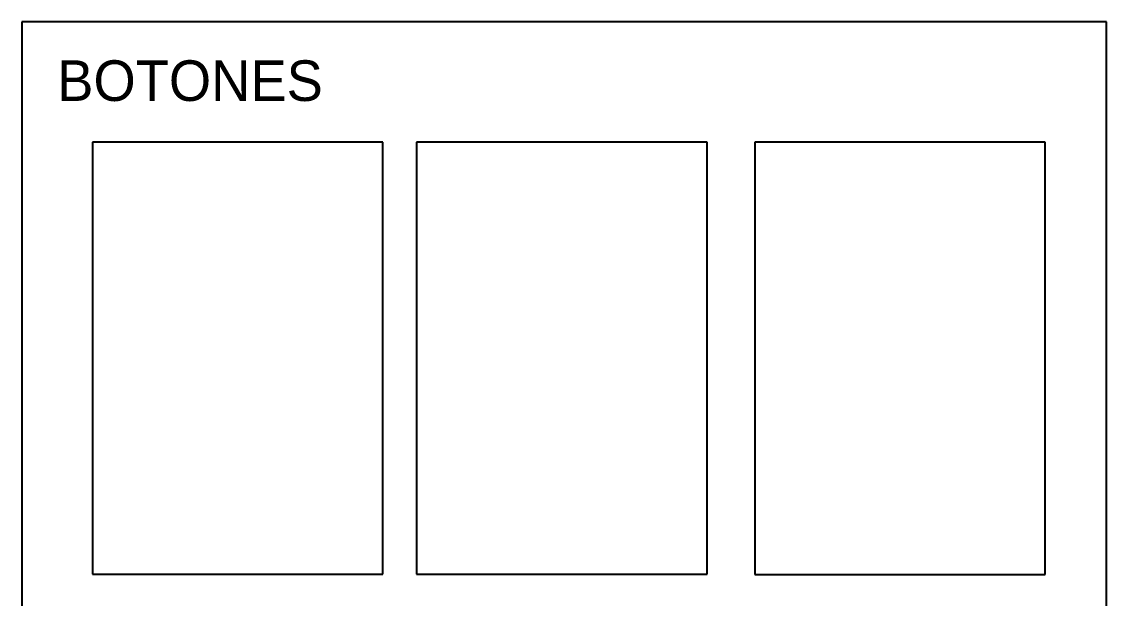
# Model space of a CAD drawing. Header units: metres. Extents: x 151 to 270, y 180 to 223.
# Drawn here: x 166.47 to 167.975, y 210.552 to 211.353 of the extents above; entities that cross this region are included whole.
import ezdxf

# ---------------------------------------------------------------- set-up
doc = ezdxf.new("R2010")
doc.units = ezdxf.units.M
doc.layers.add('1-AREA DE PRODUCCION', color=7, linetype='Continuous')

msp = doc.modelspace()

# ---------------------------------------------------------------- linework, layer by layer
at = {"layer": '1-AREA DE PRODUCCION', "color": 0}
for p, q in [((166.47, 211.3528), (166.47, 209.8528)), ((167.9752, 211.3528), (166.47, 211.3528)), ((167.9752, 209.8528), (167.9752, 211.3528))]:
    msp.add_line(p, q, dxfattribs=at)
at = {"layer": '1-AREA DE PRODUCCION', "color": 0, "lineweight": -2}
for p, q in [((166.968, 211.1858), (166.568, 211.1858)), ((166.568, 211.1858), (166.568, 210.5858)), ((166.968, 211.1858), (166.568, 211.1858)), ((166.568, 211.1858), (166.568, 210.5858)), ((166.9712, 211.1858), (166.5712, 211.1858)), ((166.9712, 211.1858), (166.5712, 211.1858)), ((166.9712, 210.5858), (166.9712, 211.1858)), ((166.9712, 210.5858), (166.9712, 211.1858)), ((167.418, 211.1858), (167.018, 211.1858)), ((167.018, 211.1858), (167.018, 210.5858)), ((167.418, 211.1858), (167.018, 211.1858)), ((167.018, 211.1858), (167.018, 210.5858)), ((167.4212, 211.1858), (167.0212, 211.1858)), ((167.4212, 211.1858), (167.0212, 211.1858)), ((167.4212, 210.5858), (167.4212, 211.1858)), ((167.4212, 210.5858), (167.4212, 211.1858)), ((167.8872, 211.1854), (167.4872, 211.1854)), ((167.4872, 211.1854), (167.4872, 210.5854)), ((167.8872, 211.1854), (167.4872, 211.1854)), ((167.4872, 211.1854), (167.4872, 210.5854)), ((167.8905, 211.1854), (167.4905, 211.1854)), ((167.8905, 211.1854), (167.4905, 211.1854)), ((167.8905, 210.5854), (167.8905, 211.1854)), ((167.8905, 210.5854), (167.8905, 211.1854)), ((166.568, 210.5858), (166.968, 210.5858)), ((166.568, 210.5858), (166.968, 210.5858)), ((166.5712, 210.5858), (166.9712, 210.5858)), ((166.5712, 210.5858), (166.9712, 210.5858)), ((167.018, 210.5858), (167.418, 210.5858)), ((167.018, 210.5858), (167.418, 210.5858)), ((167.0212, 210.5858), (167.4212, 210.5858)), ((167.0212, 210.5858), (167.4212, 210.5858)), ((167.4872, 210.5854), (167.8872, 210.5854)), ((167.4872, 210.5854), (167.8872, 210.5854)), ((167.4905, 210.5854), (167.8905, 210.5854)), ((167.4905, 210.5854), (167.8905, 210.5854))]:
    msp.add_line(p, q, dxfattribs=at)

# ---------------------------------------------------------------- texts
at = {"layer": '1-AREA DE PRODUCCION', "color": 0}
msp.add_text('BOTONES ', height=0.05637, dxfattribs=at).set_placement((166.5193, 211.2428))

doc.saveas('drawing.dxf')
